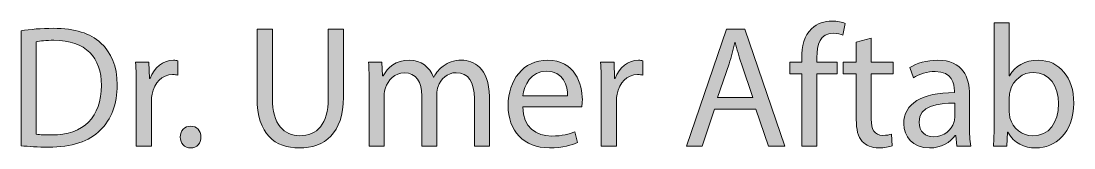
# Model space of a CAD drawing. Header units: inches. Extents: x 0.1 to 22.4, y -34.4 to -0.1.
# Drawn here: x 0.522 to 3.289, y -33.805 to -33.47 of the extents above; entities that cross this region are included whole.
import ezdxf

# ---------------------------------------------------------------- set-up
doc = ezdxf.new("R2010")
doc.units = ezdxf.units.IN
doc.header["$MEASUREMENT"] = 0
doc.layers.add('Layer 1', color=7, linetype='Continuous')

# ---------------------------------------------------------------- blocks, each defined once
blk = doc.blocks.new('block 31')
at = {"layer": 'Layer 1', "true_color": 0x231f20}
h = blk.add_hatch(color=250, dxfattribs=at)
h.dxf.hatch_style = 2
edge = h.paths.add_edge_path()
edge.add_spline(control_points=[(2.5738, -33.7997), (2.5738, -33.7997), (2.5738, -33.6092), (2.5738, -33.6092), (2.5738, -33.6092), (2.5428, -33.6092), (2.5428, -33.6092), (2.5428, -33.6092), (2.5428, -33.5786), (2.5428, -33.5786), (2.5428, -33.5786), (2.5738, -33.5786), (2.5738, -33.5786), (2.5738, -33.5786), (2.5738, -33.5681), (2.5738, -33.5681), (2.5738, -33.5371), (2.5807, -33.5088), (2.5994, -33.491), (2.6145, -33.4763), (2.6345, -33.4704), (2.6533, -33.4704), (2.6674, -33.4704), (2.6798, -33.4736), (2.6875, -33.4768), (2.6875, -33.4768), (2.682, -33.5079), (2.682, -33.5079), (2.6761, -33.5051), (2.6679, -33.5028), (2.6565, -33.5028), (2.6222, -33.5028), (2.6135, -33.533), (2.6135, -33.5668), (2.6135, -33.5668), (2.6135, -33.5786), (2.6135, -33.5786), (2.6135, -33.5786), (2.667, -33.5786), (2.667, -33.5786), (2.667, -33.5786), (2.667, -33.6092), (2.667, -33.6092), (2.667, -33.6092), (2.6135, -33.6092), (2.6135, -33.6092), (2.6135, -33.6092), (2.6135, -33.7997), (2.6135, -33.7997), (2.6135, -33.7997), (2.5738, -33.7997), (2.5738, -33.7997)], knot_values=[0, 0, 0, 0, 1, 1, 1, 2, 2, 2, 3, 3, 3, 4, 4, 4, 5, 5, 5, 6, 6, 6, 7, 7, 7, 8, 8, 8, 9, 9, 9, 10, 10, 10, 11, 11, 11, 12, 12, 12, 13, 13, 13, 14, 14, 14, 15, 15, 15, 16, 16, 16, 17, 17, 17, 17], degree=3, periodic=1)
h = blk.add_hatch(color=250, dxfattribs=at)
h.dxf.hatch_style = 2
edge = h.paths.add_edge_path()
edge.add_spline(control_points=[(3.0777, -33.7997), (3.0786, -33.7846), (3.0795, -33.7622), (3.0795, -33.7426), (3.0795, -33.7426), (3.0795, -33.4754), (3.0795, -33.4754), (3.0795, -33.4754), (3.1192, -33.4754), (3.1192, -33.4754), (3.1192, -33.4754), (3.1192, -33.6143), (3.1192, -33.6143), (3.1192, -33.6143), (3.1201, -33.6143), (3.1201, -33.6143), (3.1343, -33.5896), (3.1599, -33.5736), (3.1955, -33.5736), (3.2503, -33.5736), (3.2891, -33.6193), (3.2886, -33.6864), (3.2886, -33.7654), (3.2389, -33.8047), (3.1895, -33.8047), (3.1576, -33.8047), (3.132, -33.7924), (3.1156, -33.7631), (3.1156, -33.7631), (3.1142, -33.7631), (3.1142, -33.7631), (3.1142, -33.7631), (3.1124, -33.7997), (3.1124, -33.7997), (3.1124, -33.7997), (3.0777, -33.7997), (3.0777, -33.7997)], knot_values=[0, 0, 0, 0, 1, 1, 1, 2, 2, 2, 3, 3, 3, 4, 4, 4, 5, 5, 5, 6, 6, 6, 7, 7, 7, 8, 8, 8, 9, 9, 9, 10, 10, 10, 11, 11, 11, 12, 12, 12, 12], degree=3, periodic=1)
edge = h.paths.add_edge_path()
edge.add_spline(control_points=[(3.1192, -33.7111), (3.1192, -33.7161), (3.1201, -33.7211), (3.121, -33.7257), (3.1288, -33.7536), (3.1521, -33.7727), (3.1813, -33.7727), (3.2233, -33.7727), (3.2485, -33.7385), (3.2485, -33.6878), (3.2485, -33.6435), (3.2256, -33.6056), (3.1827, -33.6056), (3.1553, -33.6056), (3.1297, -33.6243), (3.1215, -33.6549), (3.1206, -33.6595), (3.1192, -33.665), (3.1192, -33.6713), (3.1192, -33.6713), (3.1192, -33.7111), (3.1192, -33.7111)], knot_values=[0, 0, 0, 0, 1, 1, 1, 2, 2, 2, 3, 3, 3, 4, 4, 4, 5, 5, 5, 6, 6, 6, 7, 7, 7, 7], degree=3, periodic=1)
h = blk.add_hatch(color=250, dxfattribs=at)
h.dxf.hatch_style = 2
edge = h.paths.add_edge_path()
edge.add_spline(control_points=[(0.5223, -33.496), (0.5465, -33.4923), (0.5753, -33.4896), (0.6068, -33.4896), (0.6639, -33.4896), (0.7045, -33.5028), (0.7315, -33.5279), (0.7589, -33.5531), (0.7749, -33.5887), (0.7749, -33.6385), (0.7749, -33.6887), (0.7594, -33.7298), (0.7306, -33.7581), (0.7018, -33.7869), (0.6543, -33.8024), (0.5945, -33.8024), (0.5662, -33.8024), (0.5424, -33.8011), (0.5223, -33.7988), (0.5223, -33.7988), (0.5223, -33.496), (0.5223, -33.496)], knot_values=[0, 0, 0, 0, 1, 1, 1, 2, 2, 2, 3, 3, 3, 4, 4, 4, 5, 5, 5, 6, 6, 6, 7, 7, 7, 7], degree=3, periodic=1)
edge = h.paths.add_edge_path()
edge.add_spline(control_points=[(0.5621, -33.7682), (0.5721, -33.77), (0.5867, -33.7705), (0.6022, -33.7705), (0.6872, -33.7705), (0.7333, -33.723), (0.7333, -33.6398), (0.7338, -33.5672), (0.6927, -33.5211), (0.6086, -33.5211), (0.5881, -33.5211), (0.5726, -33.5229), (0.5621, -33.5252), (0.5621, -33.5252), (0.5621, -33.7682), (0.5621, -33.7682)], knot_values=[0, 0, 0, 0, 1, 1, 1, 2, 2, 2, 3, 3, 3, 4, 4, 4, 5, 5, 5, 5], degree=3, periodic=1)
h = blk.add_hatch(color=250, dxfattribs=at)
h.dxf.hatch_style = 2
edge = h.paths.add_edge_path()
edge.add_spline(control_points=[(1.1828, -33.4919), (1.1828, -33.4919), (1.1828, -33.6741), (1.1828, -33.6741), (1.1828, -33.7431), (1.2134, -33.7723), (1.2545, -33.7723), (1.3002, -33.7723), (1.3294, -33.7421), (1.3294, -33.6741), (1.3294, -33.6741), (1.3294, -33.4919), (1.3294, -33.4919), (1.3294, -33.4919), (1.3696, -33.4919), (1.3696, -33.4919), (1.3696, -33.4919), (1.3696, -33.6713), (1.3696, -33.6713), (1.3696, -33.7659), (1.3198, -33.8047), (1.2532, -33.8047), (1.1901, -33.8047), (1.1426, -33.7686), (1.1426, -33.6732), (1.1426, -33.6732), (1.1426, -33.4919), (1.1426, -33.4919), (1.1426, -33.4919), (1.1828, -33.4919), (1.1828, -33.4919)], knot_values=[0, 0, 0, 0, 1, 1, 1, 2, 2, 2, 3, 3, 3, 4, 4, 4, 5, 5, 5, 6, 6, 6, 7, 7, 7, 8, 8, 8, 9, 9, 9, 10, 10, 10, 10], degree=3, periodic=1)
h = blk.add_hatch(color=250, dxfattribs=at)
h.dxf.hatch_style = 2
h.paths.add_polyline_path([(2.3445, -33.7029), (2.3125, -33.7997), (2.2714, -33.7997), (2.376, -33.4919), (2.4239, -33.4919), (2.529, -33.7997), (2.4865, -33.7997), (2.4536, -33.7029)])
edge = h.paths.add_edge_path()
edge.add_spline(control_points=[(2.4454, -33.6718), (2.4454, -33.6718), (2.4153, -33.5832), (2.4153, -33.5832), (2.4084, -33.5631), (2.4038, -33.5448), (2.3993, -33.527), (2.3993, -33.527), (2.3984, -33.527), (2.3984, -33.527), (2.3938, -33.5453), (2.3888, -33.564), (2.3828, -33.5828), (2.3828, -33.5828), (2.3527, -33.6718), (2.3527, -33.6718), (2.3527, -33.6718), (2.4454, -33.6718), (2.4454, -33.6718)], knot_values=[0, 0, 0, 0, 1, 1, 1, 2, 2, 2, 3, 3, 3, 4, 4, 4, 5, 5, 5, 6, 6, 6, 6], degree=3, periodic=1)
h = blk.add_hatch(color=250, dxfattribs=at)
h.dxf.hatch_style = 2
edge = h.paths.add_edge_path()
edge.add_spline(control_points=[(2.7565, -33.5152), (2.7565, -33.5152), (2.7565, -33.5786), (2.7565, -33.5786), (2.7565, -33.5786), (2.8141, -33.5786), (2.8141, -33.5786), (2.8141, -33.5786), (2.8141, -33.6092), (2.8141, -33.6092), (2.8141, -33.6092), (2.7565, -33.6092), (2.7565, -33.6092), (2.7565, -33.6092), (2.7565, -33.7284), (2.7565, -33.7284), (2.7565, -33.7558), (2.7643, -33.7714), (2.7866, -33.7714), (2.7972, -33.7714), (2.8049, -33.77), (2.8099, -33.7686), (2.8099, -33.7686), (2.8118, -33.7988), (2.8118, -33.7988), (2.804, -33.802), (2.7917, -33.8043), (2.7761, -33.8043), (2.7574, -33.8043), (2.7424, -33.7983), (2.7328, -33.7874), (2.7213, -33.7755), (2.7172, -33.7558), (2.7172, -33.7298), (2.7172, -33.7298), (2.7172, -33.6092), (2.7172, -33.6092), (2.7172, -33.6092), (2.683, -33.6092), (2.683, -33.6092), (2.683, -33.6092), (2.683, -33.5786), (2.683, -33.5786), (2.683, -33.5786), (2.7172, -33.5786), (2.7172, -33.5786), (2.7172, -33.5786), (2.7172, -33.5257), (2.7172, -33.5257), (2.7172, -33.5257), (2.7565, -33.5152), (2.7565, -33.5152)], knot_values=[0, 0, 0, 0, 1, 1, 1, 2, 2, 2, 3, 3, 3, 4, 4, 4, 5, 5, 5, 6, 6, 6, 7, 7, 7, 8, 8, 8, 9, 9, 9, 10, 10, 10, 11, 11, 11, 12, 12, 12, 13, 13, 13, 14, 14, 14, 15, 15, 15, 16, 16, 16, 17, 17, 17, 17], degree=3, periodic=1)
h = blk.add_hatch(color=250, dxfattribs=at)
h.dxf.hatch_style = 2
edge = h.paths.add_edge_path()
edge.add_spline(control_points=[(0.8252, -33.6476), (0.8252, -33.6216), (0.8247, -33.5992), (0.8234, -33.5786), (0.8234, -33.5786), (0.8585, -33.5786), (0.8585, -33.5786), (0.8585, -33.5786), (0.8599, -33.622), (0.8599, -33.622), (0.8599, -33.622), (0.8617, -33.622), (0.8617, -33.622), (0.8718, -33.5923), (0.896, -33.5736), (0.9229, -33.5736), (0.9275, -33.5736), (0.9307, -33.5741), (0.9343, -33.575), (0.9343, -33.575), (0.9343, -33.6129), (0.9343, -33.6129), (0.9302, -33.612), (0.9261, -33.6115), (0.9206, -33.6115), (0.8923, -33.6115), (0.8722, -33.633), (0.8667, -33.6631), (0.8658, -33.6686), (0.8649, -33.675), (0.8649, -33.6819), (0.8649, -33.6819), (0.8649, -33.7997), (0.8649, -33.7997), (0.8649, -33.7997), (0.8252, -33.7997), (0.8252, -33.7997), (0.8252, -33.7997), (0.8252, -33.6476), (0.8252, -33.6476)], knot_values=[0, 0, 0, 0, 1, 1, 1, 2, 2, 2, 3, 3, 3, 4, 4, 4, 5, 5, 5, 6, 6, 6, 7, 7, 7, 8, 8, 8, 9, 9, 9, 10, 10, 10, 11, 11, 11, 12, 12, 12, 13, 13, 13, 13], degree=3, periodic=1)
h = blk.add_hatch(color=250, dxfattribs=at)
h.dxf.hatch_style = 2
edge = h.paths.add_edge_path()
edge.add_spline(control_points=[(1.4373, -33.6385), (1.4373, -33.6156), (1.4368, -33.5969), (1.4355, -33.5786), (1.4355, -33.5786), (1.4706, -33.5786), (1.4706, -33.5786), (1.4706, -33.5786), (1.4724, -33.6143), (1.4724, -33.6143), (1.4724, -33.6143), (1.4738, -33.6143), (1.4738, -33.6143), (1.4861, -33.5932), (1.5067, -33.5736), (1.5432, -33.5736), (1.5734, -33.5736), (1.5962, -33.5919), (1.6058, -33.6179), (1.6058, -33.6179), (1.6067, -33.6179), (1.6067, -33.6179), (1.6136, -33.6056), (1.6222, -33.596), (1.6314, -33.5891), (1.6446, -33.5791), (1.6592, -33.5736), (1.6802, -33.5736), (1.7095, -33.5736), (1.7529, -33.5928), (1.7529, -33.6695), (1.7529, -33.6695), (1.7529, -33.7997), (1.7529, -33.7997), (1.7529, -33.7997), (1.7136, -33.7997), (1.7136, -33.7997), (1.7136, -33.7997), (1.7136, -33.6745), (1.7136, -33.6745), (1.7136, -33.6321), (1.6981, -33.6065), (1.6656, -33.6065), (1.6428, -33.6065), (1.625, -33.6234), (1.6181, -33.643), (1.6163, -33.6485), (1.6149, -33.6558), (1.6149, -33.6631), (1.6149, -33.6631), (1.6149, -33.7997), (1.6149, -33.7997), (1.6149, -33.7997), (1.5757, -33.7997), (1.5757, -33.7997), (1.5757, -33.7997), (1.5757, -33.6672), (1.5757, -33.6672), (1.5757, -33.6321), (1.5601, -33.6065), (1.5295, -33.6065), (1.5044, -33.6065), (1.4861, -33.6266), (1.4797, -33.6467), (1.4775, -33.6526), (1.4766, -33.6595), (1.4766, -33.6663), (1.4766, -33.6663), (1.4766, -33.7997), (1.4766, -33.7997), (1.4766, -33.7997), (1.4373, -33.7997), (1.4373, -33.7997), (1.4373, -33.7997), (1.4373, -33.6385), (1.4373, -33.6385)], knot_values=[0, 0, 0, 0, 1, 1, 1, 2, 2, 2, 3, 3, 3, 4, 4, 4, 5, 5, 5, 6, 6, 6, 7, 7, 7, 8, 8, 8, 9, 9, 9, 10, 10, 10, 11, 11, 11, 12, 12, 12, 13, 13, 13, 14, 14, 14, 15, 15, 15, 16, 16, 16, 17, 17, 17, 18, 18, 18, 19, 19, 19, 20, 20, 20, 21, 21, 21, 22, 22, 22, 23, 23, 23, 24, 24, 24, 25, 25, 25, 25], degree=3, periodic=1)
h = blk.add_hatch(color=250, dxfattribs=at)
h.dxf.hatch_style = 2
edge = h.paths.add_edge_path()
edge.add_spline(control_points=[(1.8406, -33.6965), (1.8415, -33.7508), (1.8763, -33.7732), (1.9164, -33.7732), (1.9452, -33.7732), (1.9626, -33.7682), (1.9776, -33.7618), (1.9776, -33.7618), (1.9845, -33.7906), (1.9845, -33.7906), (1.9703, -33.7969), (1.9461, -33.8043), (1.911, -33.8043), (1.8429, -33.8043), (1.8023, -33.7595), (1.8023, -33.6928), (1.8023, -33.6261), (1.8415, -33.5736), (1.9059, -33.5736), (1.9781, -33.5736), (1.9973, -33.6371), (1.9973, -33.6777), (1.9973, -33.686), (1.9964, -33.6924), (1.9959, -33.6965), (1.9959, -33.6965), (1.8406, -33.6965), (1.8406, -33.6965)], knot_values=[0, 0, 0, 0, 1, 1, 1, 2, 2, 2, 3, 3, 3, 4, 4, 4, 5, 5, 5, 6, 6, 6, 7, 7, 7, 8, 8, 8, 9, 9, 9, 9], degree=3, periodic=1)
edge = h.paths.add_edge_path()
edge.add_spline(control_points=[(1.9585, -33.6677), (1.9589, -33.6421), (1.948, -33.6024), (1.9027, -33.6024), (1.8621, -33.6024), (1.8443, -33.6398), (1.8411, -33.6677), (1.8411, -33.6677), (1.9585, -33.6677), (1.9585, -33.6677)], knot_values=[0, 0, 0, 0, 1, 1, 1, 2, 2, 2, 3, 3, 3, 3], degree=3, periodic=1)
h = blk.add_hatch(color=250, dxfattribs=at)
h.dxf.hatch_style = 2
edge = h.paths.add_edge_path()
edge.add_spline(control_points=[(2.0471, -33.6476), (2.0471, -33.6216), (2.0467, -33.5992), (2.0453, -33.5786), (2.0453, -33.5786), (2.0805, -33.5786), (2.0805, -33.5786), (2.0805, -33.5786), (2.0818, -33.622), (2.0818, -33.622), (2.0818, -33.622), (2.0837, -33.622), (2.0837, -33.622), (2.0937, -33.5923), (2.1179, -33.5736), (2.1448, -33.5736), (2.1494, -33.5736), (2.1526, -33.5741), (2.1563, -33.575), (2.1563, -33.575), (2.1563, -33.6129), (2.1563, -33.6129), (2.1522, -33.612), (2.148, -33.6115), (2.1426, -33.6115), (2.1143, -33.6115), (2.0942, -33.633), (2.0887, -33.6631), (2.0878, -33.6686), (2.0868, -33.675), (2.0868, -33.6819), (2.0868, -33.6819), (2.0868, -33.7997), (2.0868, -33.7997), (2.0868, -33.7997), (2.0471, -33.7997), (2.0471, -33.7997), (2.0471, -33.7997), (2.0471, -33.6476), (2.0471, -33.6476)], knot_values=[0, 0, 0, 0, 1, 1, 1, 2, 2, 2, 3, 3, 3, 4, 4, 4, 5, 5, 5, 6, 6, 6, 7, 7, 7, 8, 8, 8, 9, 9, 9, 10, 10, 10, 11, 11, 11, 12, 12, 12, 13, 13, 13, 13], degree=3, periodic=1)
h = blk.add_hatch(color=250, dxfattribs=at)
h.dxf.hatch_style = 2
edge = h.paths.add_edge_path()
edge.add_spline(control_points=[(2.9817, -33.7997), (2.9817, -33.7997), (2.9785, -33.7718), (2.9785, -33.7718), (2.9785, -33.7718), (2.9771, -33.7718), (2.9771, -33.7718), (2.9648, -33.7892), (2.941, -33.8047), (2.9095, -33.8047), (2.8648, -33.8047), (2.8419, -33.7732), (2.8419, -33.7412), (2.8419, -33.6878), (2.8894, -33.6586), (2.9748, -33.659), (2.9748, -33.659), (2.9748, -33.6544), (2.9748, -33.6544), (2.9748, -33.6362), (2.9698, -33.6033), (2.9246, -33.6033), (2.9041, -33.6033), (2.8826, -33.6097), (2.8671, -33.6197), (2.8671, -33.6197), (2.8579, -33.5932), (2.8579, -33.5932), (2.8762, -33.5814), (2.9027, -33.5736), (2.9305, -33.5736), (2.9981, -33.5736), (3.0146, -33.6197), (3.0146, -33.664), (3.0146, -33.664), (3.0146, -33.7467), (3.0146, -33.7467), (3.0146, -33.7659), (3.0155, -33.7846), (3.0182, -33.7997), (3.0182, -33.7997), (2.9817, -33.7997), (2.9817, -33.7997)], knot_values=[0, 0, 0, 0, 1, 1, 1, 2, 2, 2, 3, 3, 3, 4, 4, 4, 5, 5, 5, 6, 6, 6, 7, 7, 7, 8, 8, 8, 9, 9, 9, 10, 10, 10, 11, 11, 11, 12, 12, 12, 13, 13, 13, 14, 14, 14, 14], degree=3, periodic=1)
edge = h.paths.add_edge_path()
edge.add_spline(control_points=[(2.9758, -33.6869), (2.9319, -33.686), (2.8821, -33.6937), (2.8821, -33.7367), (2.8821, -33.7627), (2.8995, -33.775), (2.92, -33.775), (2.9488, -33.775), (2.9671, -33.7568), (2.9735, -33.738), (2.9748, -33.7339), (2.9758, -33.7294), (2.9758, -33.7252), (2.9758, -33.7252), (2.9758, -33.6869), (2.9758, -33.6869)], knot_values=[0, 0, 0, 0, 1, 1, 1, 2, 2, 2, 3, 3, 3, 4, 4, 4, 5, 5, 5, 5], degree=3, periodic=1)
h = blk.add_hatch(color=250, dxfattribs=at)
h.dxf.hatch_style = 2
edge = h.paths.add_edge_path()
edge.add_spline(control_points=[(0.9407, -33.7759), (0.9407, -33.759), (0.9522, -33.7472), (0.9682, -33.7472), (0.9841, -33.7472), (0.9951, -33.759), (0.9951, -33.7759), (0.9951, -33.7924), (0.9846, -33.8047), (0.9677, -33.8047), (0.9517, -33.8047), (0.9407, -33.7924), (0.9407, -33.7759)], knot_values=[0, 0, 0, 0, 1, 1, 1, 2, 2, 2, 3, 3, 3, 4, 4, 4, 4], degree=3, periodic=1)
at = {"layer": 'Layer 1', "lineweight": 0}
blk.add_lwpolyline([(2.3445, -33.7029), (2.3125, -33.7997), (2.2714, -33.7997), (2.376, -33.4919), (2.4239, -33.4919), (2.529, -33.7997), (2.4865, -33.7997), (2.4536, -33.7029), (2.3445, -33.7029)], dxfattribs=at)
for points, knots in [([(2.5738, -33.7997), (2.5738, -33.7997), (2.5738, -33.6092), (2.5738, -33.6092), (2.5738, -33.6092), (2.5428, -33.6092), (2.5428, -33.6092), (2.5428, -33.6092), (2.5428, -33.5786), (2.5428, -33.5786), (2.5428, -33.5786), (2.5738, -33.5786), (2.5738, -33.5786), (2.5738, -33.5786), (2.5738, -33.5681), (2.5738, -33.5681), (2.5738, -33.5371), (2.5807, -33.5088), (2.5994, -33.491), (2.6145, -33.4763), (2.6345, -33.4704), (2.6533, -33.4704), (2.6674, -33.4704), (2.6798, -33.4736), (2.6875, -33.4768), (2.6875, -33.4768), (2.682, -33.5079), (2.682, -33.5079), (2.6761, -33.5051), (2.6679, -33.5028), (2.6565, -33.5028), (2.6222, -33.5028), (2.6135, -33.533), (2.6135, -33.5668), (2.6135, -33.5668), (2.6135, -33.5786), (2.6135, -33.5786), (2.6135, -33.5786), (2.667, -33.5786), (2.667, -33.5786), (2.667, -33.5786), (2.667, -33.6092), (2.667, -33.6092), (2.667, -33.6092), (2.6135, -33.6092), (2.6135, -33.6092), (2.6135, -33.6092), (2.6135, -33.7997), (2.6135, -33.7997), (2.6135, -33.7997), (2.5738, -33.7997), (2.5738, -33.7997)], [0, 0, 0, 0, 1, 1, 1, 2, 2, 2, 3, 3, 3, 4, 4, 4, 5, 5, 5, 6, 6, 6, 7, 7, 7, 8, 8, 8, 9, 9, 9, 10, 10, 10, 11, 11, 11, 12, 12, 12, 13, 13, 13, 14, 14, 14, 15, 15, 15, 16, 16, 16, 17, 17, 17, 17]), ([(3.0777, -33.7997), (3.0786, -33.7846), (3.0795, -33.7622), (3.0795, -33.7426), (3.0795, -33.7426), (3.0795, -33.4754), (3.0795, -33.4754), (3.0795, -33.4754), (3.1192, -33.4754), (3.1192, -33.4754), (3.1192, -33.4754), (3.1192, -33.6143), (3.1192, -33.6143), (3.1192, -33.6143), (3.1201, -33.6143), (3.1201, -33.6143), (3.1343, -33.5896), (3.1599, -33.5736), (3.1955, -33.5736), (3.2503, -33.5736), (3.2891, -33.6193), (3.2886, -33.6864), (3.2886, -33.7654), (3.2389, -33.8047), (3.1895, -33.8047), (3.1576, -33.8047), (3.132, -33.7924), (3.1156, -33.7631), (3.1156, -33.7631), (3.1142, -33.7631), (3.1142, -33.7631), (3.1142, -33.7631), (3.1124, -33.7997), (3.1124, -33.7997), (3.1124, -33.7997), (3.0777, -33.7997), (3.0777, -33.7997)], [0, 0, 0, 0, 1, 1, 1, 2, 2, 2, 3, 3, 3, 4, 4, 4, 5, 5, 5, 6, 6, 6, 7, 7, 7, 8, 8, 8, 9, 9, 9, 10, 10, 10, 11, 11, 11, 12, 12, 12, 12]), ([(0.5223, -33.496), (0.5465, -33.4923), (0.5753, -33.4896), (0.6068, -33.4896), (0.6639, -33.4896), (0.7045, -33.5028), (0.7315, -33.5279), (0.7589, -33.5531), (0.7749, -33.5887), (0.7749, -33.6385), (0.7749, -33.6887), (0.7594, -33.7298), (0.7306, -33.7581), (0.7018, -33.7869), (0.6543, -33.8024), (0.5945, -33.8024), (0.5662, -33.8024), (0.5424, -33.8011), (0.5223, -33.7988), (0.5223, -33.7988), (0.5223, -33.496), (0.5223, -33.496)], [0, 0, 0, 0, 1, 1, 1, 2, 2, 2, 3, 3, 3, 4, 4, 4, 5, 5, 5, 6, 6, 6, 7, 7, 7, 7]), ([(1.1828, -33.4919), (1.1828, -33.4919), (1.1828, -33.6741), (1.1828, -33.6741), (1.1828, -33.7431), (1.2134, -33.7723), (1.2545, -33.7723), (1.3002, -33.7723), (1.3294, -33.7421), (1.3294, -33.6741), (1.3294, -33.6741), (1.3294, -33.4919), (1.3294, -33.4919), (1.3294, -33.4919), (1.3696, -33.4919), (1.3696, -33.4919), (1.3696, -33.4919), (1.3696, -33.6713), (1.3696, -33.6713), (1.3696, -33.7659), (1.3198, -33.8047), (1.2532, -33.8047), (1.1901, -33.8047), (1.1426, -33.7686), (1.1426, -33.6732), (1.1426, -33.6732), (1.1426, -33.4919), (1.1426, -33.4919), (1.1426, -33.4919), (1.1828, -33.4919), (1.1828, -33.4919)], [0, 0, 0, 0, 1, 1, 1, 2, 2, 2, 3, 3, 3, 4, 4, 4, 5, 5, 5, 6, 6, 6, 7, 7, 7, 8, 8, 8, 9, 9, 9, 10, 10, 10, 10]), ([(0.5621, -33.7682), (0.5721, -33.77), (0.5867, -33.7705), (0.6022, -33.7705), (0.6872, -33.7705), (0.7333, -33.723), (0.7333, -33.6398), (0.7338, -33.5672), (0.6927, -33.5211), (0.6086, -33.5211), (0.5881, -33.5211), (0.5726, -33.5229), (0.5621, -33.5252), (0.5621, -33.5252), (0.5621, -33.7682), (0.5621, -33.7682)], [0, 0, 0, 0, 1, 1, 1, 2, 2, 2, 3, 3, 3, 4, 4, 4, 5, 5, 5, 5]), ([(2.4454, -33.6718), (2.4454, -33.6718), (2.4153, -33.5832), (2.4153, -33.5832), (2.4084, -33.5631), (2.4038, -33.5448), (2.3993, -33.527), (2.3993, -33.527), (2.3984, -33.527), (2.3984, -33.527), (2.3938, -33.5453), (2.3888, -33.564), (2.3828, -33.5828), (2.3828, -33.5828), (2.3527, -33.6718), (2.3527, -33.6718), (2.3527, -33.6718), (2.4454, -33.6718), (2.4454, -33.6718)], [0, 0, 0, 0, 1, 1, 1, 2, 2, 2, 3, 3, 3, 4, 4, 4, 5, 5, 5, 6, 6, 6, 6]), ([(2.7565, -33.5152), (2.7565, -33.5152), (2.7565, -33.5786), (2.7565, -33.5786), (2.7565, -33.5786), (2.8141, -33.5786), (2.8141, -33.5786), (2.8141, -33.5786), (2.8141, -33.6092), (2.8141, -33.6092), (2.8141, -33.6092), (2.7565, -33.6092), (2.7565, -33.6092), (2.7565, -33.6092), (2.7565, -33.7284), (2.7565, -33.7284), (2.7565, -33.7558), (2.7643, -33.7714), (2.7866, -33.7714), (2.7972, -33.7714), (2.8049, -33.77), (2.8099, -33.7686), (2.8099, -33.7686), (2.8118, -33.7988), (2.8118, -33.7988), (2.804, -33.802), (2.7917, -33.8043), (2.7761, -33.8043), (2.7574, -33.8043), (2.7424, -33.7983), (2.7328, -33.7874), (2.7213, -33.7755), (2.7172, -33.7558), (2.7172, -33.7298), (2.7172, -33.7298), (2.7172, -33.6092), (2.7172, -33.6092), (2.7172, -33.6092), (2.683, -33.6092), (2.683, -33.6092), (2.683, -33.6092), (2.683, -33.5786), (2.683, -33.5786), (2.683, -33.5786), (2.7172, -33.5786), (2.7172, -33.5786), (2.7172, -33.5786), (2.7172, -33.5257), (2.7172, -33.5257), (2.7172, -33.5257), (2.7565, -33.5152), (2.7565, -33.5152)], [0, 0, 0, 0, 1, 1, 1, 2, 2, 2, 3, 3, 3, 4, 4, 4, 5, 5, 5, 6, 6, 6, 7, 7, 7, 8, 8, 8, 9, 9, 9, 10, 10, 10, 11, 11, 11, 12, 12, 12, 13, 13, 13, 14, 14, 14, 15, 15, 15, 16, 16, 16, 17, 17, 17, 17]), ([(0.8252, -33.6476), (0.8252, -33.6216), (0.8247, -33.5992), (0.8234, -33.5786), (0.8234, -33.5786), (0.8585, -33.5786), (0.8585, -33.5786), (0.8585, -33.5786), (0.8599, -33.622), (0.8599, -33.622), (0.8599, -33.622), (0.8617, -33.622), (0.8617, -33.622), (0.8718, -33.5923), (0.896, -33.5736), (0.9229, -33.5736), (0.9275, -33.5736), (0.9307, -33.5741), (0.9343, -33.575), (0.9343, -33.575), (0.9343, -33.6129), (0.9343, -33.6129), (0.9302, -33.612), (0.9261, -33.6115), (0.9206, -33.6115), (0.8923, -33.6115), (0.8722, -33.633), (0.8667, -33.6631), (0.8658, -33.6686), (0.8649, -33.675), (0.8649, -33.6819), (0.8649, -33.6819), (0.8649, -33.7997), (0.8649, -33.7997), (0.8649, -33.7997), (0.8252, -33.7997), (0.8252, -33.7997), (0.8252, -33.7997), (0.8252, -33.6476), (0.8252, -33.6476)], [0, 0, 0, 0, 1, 1, 1, 2, 2, 2, 3, 3, 3, 4, 4, 4, 5, 5, 5, 6, 6, 6, 7, 7, 7, 8, 8, 8, 9, 9, 9, 10, 10, 10, 11, 11, 11, 12, 12, 12, 13, 13, 13, 13]), ([(1.4373, -33.6385), (1.4373, -33.6156), (1.4368, -33.5969), (1.4355, -33.5786), (1.4355, -33.5786), (1.4706, -33.5786), (1.4706, -33.5786), (1.4706, -33.5786), (1.4724, -33.6143), (1.4724, -33.6143), (1.4724, -33.6143), (1.4738, -33.6143), (1.4738, -33.6143), (1.4861, -33.5932), (1.5067, -33.5736), (1.5432, -33.5736), (1.5734, -33.5736), (1.5962, -33.5919), (1.6058, -33.6179), (1.6058, -33.6179), (1.6067, -33.6179), (1.6067, -33.6179), (1.6136, -33.6056), (1.6222, -33.596), (1.6314, -33.5891), (1.6446, -33.5791), (1.6592, -33.5736), (1.6802, -33.5736), (1.7095, -33.5736), (1.7529, -33.5928), (1.7529, -33.6695), (1.7529, -33.6695), (1.7529, -33.7997), (1.7529, -33.7997), (1.7529, -33.7997), (1.7136, -33.7997), (1.7136, -33.7997), (1.7136, -33.7997), (1.7136, -33.6745), (1.7136, -33.6745), (1.7136, -33.6321), (1.6981, -33.6065), (1.6656, -33.6065), (1.6428, -33.6065), (1.625, -33.6234), (1.6181, -33.643), (1.6163, -33.6485), (1.6149, -33.6558), (1.6149, -33.6631), (1.6149, -33.6631), (1.6149, -33.7997), (1.6149, -33.7997), (1.6149, -33.7997), (1.5757, -33.7997), (1.5757, -33.7997), (1.5757, -33.7997), (1.5757, -33.6672), (1.5757, -33.6672), (1.5757, -33.6321), (1.5601, -33.6065), (1.5295, -33.6065), (1.5044, -33.6065), (1.4861, -33.6266), (1.4797, -33.6467), (1.4775, -33.6526), (1.4766, -33.6595), (1.4766, -33.6663), (1.4766, -33.6663), (1.4766, -33.7997), (1.4766, -33.7997), (1.4766, -33.7997), (1.4373, -33.7997), (1.4373, -33.7997), (1.4373, -33.7997), (1.4373, -33.6385), (1.4373, -33.6385)], [0, 0, 0, 0, 1, 1, 1, 2, 2, 2, 3, 3, 3, 4, 4, 4, 5, 5, 5, 6, 6, 6, 7, 7, 7, 8, 8, 8, 9, 9, 9, 10, 10, 10, 11, 11, 11, 12, 12, 12, 13, 13, 13, 14, 14, 14, 15, 15, 15, 16, 16, 16, 17, 17, 17, 18, 18, 18, 19, 19, 19, 20, 20, 20, 21, 21, 21, 22, 22, 22, 23, 23, 23, 24, 24, 24, 25, 25, 25, 25]), ([(1.8406, -33.6965), (1.8415, -33.7508), (1.8763, -33.7732), (1.9164, -33.7732), (1.9452, -33.7732), (1.9626, -33.7682), (1.9776, -33.7618), (1.9776, -33.7618), (1.9845, -33.7906), (1.9845, -33.7906), (1.9703, -33.7969), (1.9461, -33.8043), (1.911, -33.8043), (1.8429, -33.8043), (1.8023, -33.7595), (1.8023, -33.6928), (1.8023, -33.6261), (1.8415, -33.5736), (1.9059, -33.5736), (1.9781, -33.5736), (1.9973, -33.6371), (1.9973, -33.6777), (1.9973, -33.686), (1.9964, -33.6924), (1.9959, -33.6965), (1.9959, -33.6965), (1.8406, -33.6965), (1.8406, -33.6965)], [0, 0, 0, 0, 1, 1, 1, 2, 2, 2, 3, 3, 3, 4, 4, 4, 5, 5, 5, 6, 6, 6, 7, 7, 7, 8, 8, 8, 9, 9, 9, 9]), ([(2.0471, -33.6476), (2.0471, -33.6216), (2.0467, -33.5992), (2.0453, -33.5786), (2.0453, -33.5786), (2.0805, -33.5786), (2.0805, -33.5786), (2.0805, -33.5786), (2.0818, -33.622), (2.0818, -33.622), (2.0818, -33.622), (2.0837, -33.622), (2.0837, -33.622), (2.0937, -33.5923), (2.1179, -33.5736), (2.1448, -33.5736), (2.1494, -33.5736), (2.1526, -33.5741), (2.1563, -33.575), (2.1563, -33.575), (2.1563, -33.6129), (2.1563, -33.6129), (2.1522, -33.612), (2.148, -33.6115), (2.1426, -33.6115), (2.1143, -33.6115), (2.0942, -33.633), (2.0887, -33.6631), (2.0878, -33.6686), (2.0868, -33.675), (2.0868, -33.6819), (2.0868, -33.6819), (2.0868, -33.7997), (2.0868, -33.7997), (2.0868, -33.7997), (2.0471, -33.7997), (2.0471, -33.7997), (2.0471, -33.7997), (2.0471, -33.6476), (2.0471, -33.6476)], [0, 0, 0, 0, 1, 1, 1, 2, 2, 2, 3, 3, 3, 4, 4, 4, 5, 5, 5, 6, 6, 6, 7, 7, 7, 8, 8, 8, 9, 9, 9, 10, 10, 10, 11, 11, 11, 12, 12, 12, 13, 13, 13, 13]), ([(2.9817, -33.7997), (2.9817, -33.7997), (2.9785, -33.7718), (2.9785, -33.7718), (2.9785, -33.7718), (2.9771, -33.7718), (2.9771, -33.7718), (2.9648, -33.7892), (2.941, -33.8047), (2.9095, -33.8047), (2.8648, -33.8047), (2.8419, -33.7732), (2.8419, -33.7412), (2.8419, -33.6878), (2.8894, -33.6586), (2.9748, -33.659), (2.9748, -33.659), (2.9748, -33.6544), (2.9748, -33.6544), (2.9748, -33.6362), (2.9698, -33.6033), (2.9246, -33.6033), (2.9041, -33.6033), (2.8826, -33.6097), (2.8671, -33.6197), (2.8671, -33.6197), (2.8579, -33.5932), (2.8579, -33.5932), (2.8762, -33.5814), (2.9027, -33.5736), (2.9305, -33.5736), (2.9981, -33.5736), (3.0146, -33.6197), (3.0146, -33.664), (3.0146, -33.664), (3.0146, -33.7467), (3.0146, -33.7467), (3.0146, -33.7659), (3.0155, -33.7846), (3.0182, -33.7997), (3.0182, -33.7997), (2.9817, -33.7997), (2.9817, -33.7997)], [0, 0, 0, 0, 1, 1, 1, 2, 2, 2, 3, 3, 3, 4, 4, 4, 5, 5, 5, 6, 6, 6, 7, 7, 7, 8, 8, 8, 9, 9, 9, 10, 10, 10, 11, 11, 11, 12, 12, 12, 13, 13, 13, 14, 14, 14, 14]), ([(1.9585, -33.6677), (1.9589, -33.6421), (1.948, -33.6024), (1.9027, -33.6024), (1.8621, -33.6024), (1.8443, -33.6398), (1.8411, -33.6677), (1.8411, -33.6677), (1.9585, -33.6677), (1.9585, -33.6677)], [0, 0, 0, 0, 1, 1, 1, 2, 2, 2, 3, 3, 3, 3]), ([(3.1192, -33.7111), (3.1192, -33.7161), (3.1201, -33.7211), (3.121, -33.7257), (3.1288, -33.7536), (3.1521, -33.7727), (3.1813, -33.7727), (3.2233, -33.7727), (3.2485, -33.7385), (3.2485, -33.6878), (3.2485, -33.6435), (3.2256, -33.6056), (3.1827, -33.6056), (3.1553, -33.6056), (3.1297, -33.6243), (3.1215, -33.6549), (3.1206, -33.6595), (3.1192, -33.665), (3.1192, -33.6713), (3.1192, -33.6713), (3.1192, -33.7111), (3.1192, -33.7111)], [0, 0, 0, 0, 1, 1, 1, 2, 2, 2, 3, 3, 3, 4, 4, 4, 5, 5, 5, 6, 6, 6, 7, 7, 7, 7]), ([(2.9758, -33.6869), (2.9319, -33.686), (2.8821, -33.6937), (2.8821, -33.7367), (2.8821, -33.7627), (2.8995, -33.775), (2.92, -33.775), (2.9488, -33.775), (2.9671, -33.7568), (2.9735, -33.738), (2.9748, -33.7339), (2.9758, -33.7294), (2.9758, -33.7252), (2.9758, -33.7252), (2.9758, -33.6869), (2.9758, -33.6869)], [0, 0, 0, 0, 1, 1, 1, 2, 2, 2, 3, 3, 3, 4, 4, 4, 5, 5, 5, 5]), ([(0.9407, -33.7759), (0.9407, -33.759), (0.9522, -33.7472), (0.9682, -33.7472), (0.9841, -33.7472), (0.9951, -33.759), (0.9951, -33.7759), (0.9951, -33.7924), (0.9846, -33.8047), (0.9677, -33.8047), (0.9517, -33.8047), (0.9407, -33.7924), (0.9407, -33.7759)], [0, 0, 0, 0, 1, 1, 1, 2, 2, 2, 3, 3, 3, 4, 4, 4, 4])]:
    blk.add_open_spline(points, degree=3, knots=knots, dxfattribs=at)

msp = doc.modelspace()

# ---------------------------------------------------------------- block references
at = {"layer": 'Layer 1'}
msp.add_blockref('block 31', (0, 0), dxfattribs=at)

doc.saveas('drawing.dxf')
